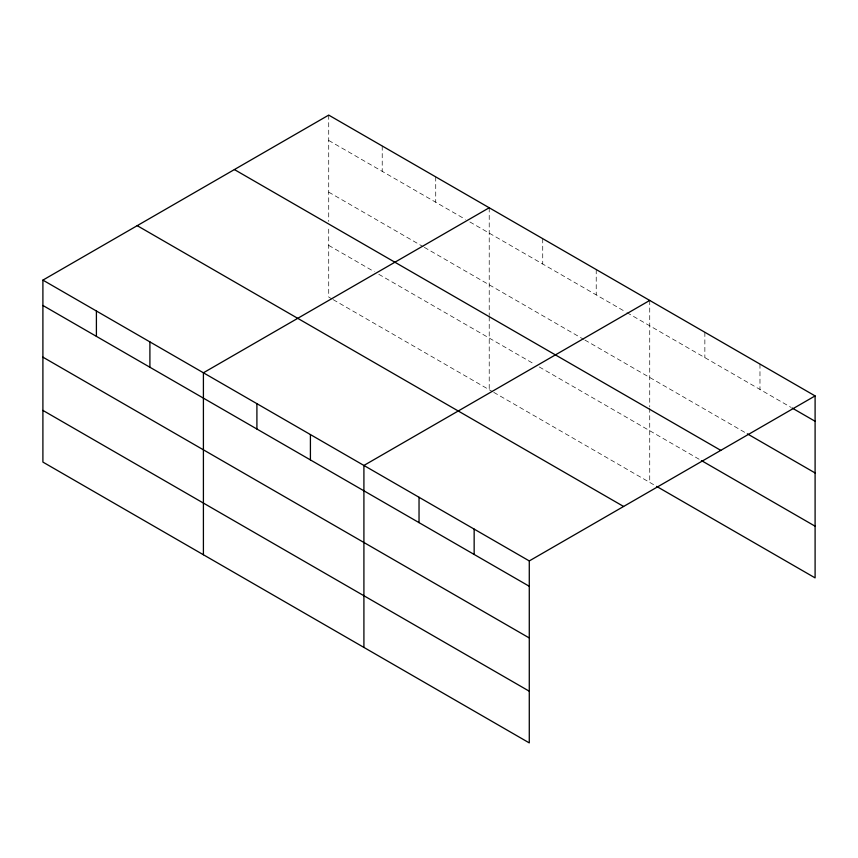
<?xml version="1.0" encoding="UTF-8"?>
<svg xmlns="http://www.w3.org/2000/svg" width="858" height="858" viewBox="0 0 858 858"><rect width="100%" height="100%" fill="white"/><g stroke="black" fill="none" stroke-linecap="round" stroke-linejoin="round"><path stroke-width="0.64" stroke-dasharray="4.29 3.22" d="M328.721 140.455L465.326 219.326M469.873 221.954L625.825 311.99M626.962 312.644L790.979 407.346M328.721 192.138L423.198 246.686M424.345 247.351L583.708 339.36M584.845 340.015L746.192 433.172M328.721 245.388L374.249 271.675M378.807 274.303L534.759 364.35M539.317 366.977L700.257 459.899M332.132 299.045L328.721 297.072L328.721 226.748M333.269 299.699L492.642 391.709M493.779 392.363L655.469 485.725M759.974 364.082L759.974 389.446M704.858 332.261L704.858 357.614M649.731 300.439L649.731 406.756M649.731 408.097L649.731 482.411M596.224 269.551L596.224 294.905M542.728 238.653L542.728 264.017M489.221 207.765L489.221 315.422M489.221 316.752L489.221 389.736M435.725 176.877L435.725 202.231M382.218 145.989L382.218 171.343M328.721 115.101L328.721 221.428"/><path stroke-width="1.29" d="M529.279 637.966L529.279 560.928L42.9 280.116L42.9 462.087L529.279 742.899L529.279 637.966L42.9 357.153M42.9 280.116L328.721 115.101L815.1 395.913L815.1 577.884L656.617 486.389M489.221 207.765L203.41 372.79L203.41 554.761M649.731 300.439L363.91 465.454L363.91 647.425M529.279 560.928L815.1 395.913M792.127 408.011L815.1 421.267M747.339 433.826L815.1 472.951M234.395 169.562L720.784 450.364M701.404 460.564L815.1 526.201M137.216 225.665L623.605 506.467M42.9 305.469L529.279 586.282M42.9 410.403L529.279 691.216M474.152 529.107L474.152 554.461M419.036 497.275L419.036 522.629M310.414 434.566L310.414 459.92M256.907 403.678L256.907 429.032M149.903 341.892L149.903 367.256M96.407 311.004L96.407 336.368"/></g></svg>
